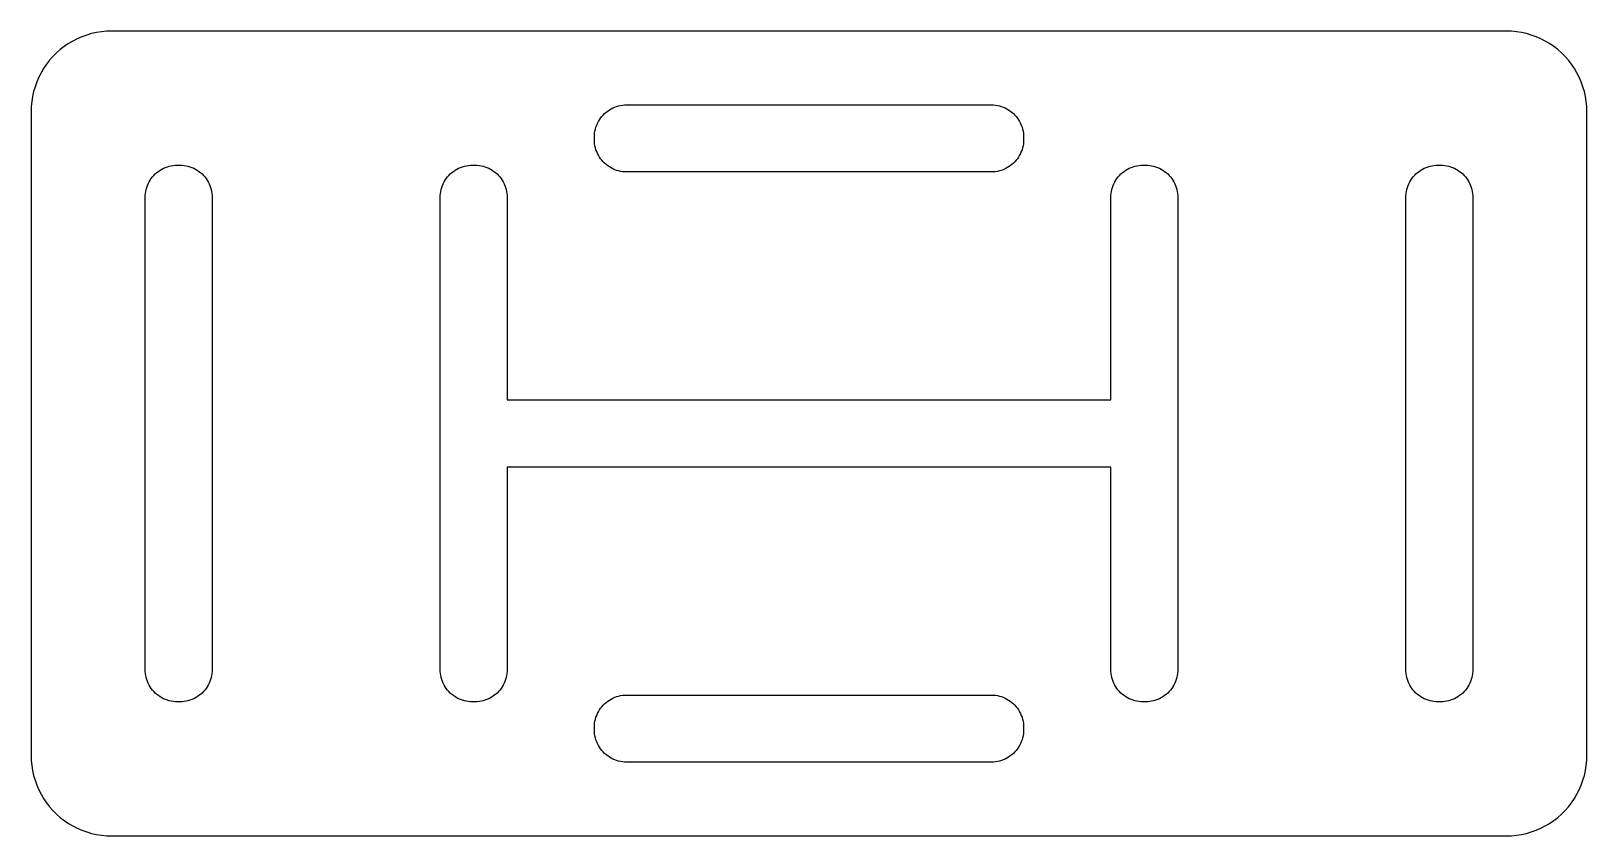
# Model space of a CAD drawing. Header units: metres. Extents: x -29 to 29, y -15 to 15.
import ezdxf

# ---------------------------------------------------------------- set-up
doc = ezdxf.new("R2010")
doc.units = ezdxf.units.M

msp = doc.modelspace()

# ---------------------------------------------------------------- linework, layer by layer
for p, q in [((-27.6075, 14.533), (-27.7634, 14.427)), ((-27.4453, 14.6289), (-27.6075, 14.533)), ((-27.2773, 14.7145), (-27.4453, 14.6289)), ((-27.1044, 14.7893), (-27.2773, 14.7145)), ((-26.927, 14.8532), (-27.1044, 14.7893)), ((-26.7461, 14.9057), (-26.927, 14.8532)), ((-26.5621, 14.9469), (-26.7461, 14.9057)), ((-26.376, 14.9763), (-26.5621, 14.9469)), ((-26.1884, 14.9941), (-26.376, 14.9763)), ((-26, 15), (-26.1884, 14.9941)), ((26, 15), (-26, 15)), ((26.1884, 14.9941), (26, 15)), ((26.376, 14.9763), (26.1884, 14.9941)), ((26.5621, 14.9469), (26.376, 14.9763)), ((26.7461, 14.9057), (26.5621, 14.9469)), ((26.927, 14.8532), (26.7461, 14.9057)), ((27.1044, 14.7893), (26.927, 14.8532)), ((27.2773, 14.7145), (27.1044, 14.7893)), ((27.4453, 14.6289), (27.2773, 14.7145)), ((27.6075, 14.533), (27.4453, 14.6289)), ((27.7634, 14.427), (27.6075, 14.533)), ((-28.1869, 14.0536), (-28.3115, 13.9123)), ((-28.0536, 14.1869), (-28.1869, 14.0536)), ((-27.9123, 14.3115), (-28.0536, 14.1869)), ((-27.7634, 14.427), (-27.9123, 14.3115)), ((27.9123, 14.3115), (27.7634, 14.427)), ((28.0536, 14.1869), (27.9123, 14.3115)), ((28.1869, 14.0536), (28.0536, 14.1869)), ((28.3115, 13.9123), (28.1869, 14.0536)), ((-28.6289, 13.4453), (-28.7145, 13.2773)), ((-28.533, 13.6075), (-28.6289, 13.4453)), ((-28.427, 13.7634), (-28.533, 13.6075)), ((-28.3115, 13.9123), (-28.427, 13.7634)), ((28.427, 13.7634), (28.3115, 13.9123)), ((28.533, 13.6075), (28.427, 13.7634)), ((28.6289, 13.4453), (28.533, 13.6075)), ((28.7145, 13.2773), (28.6289, 13.4453)), ((-28.8532, 12.927), (-28.9057, 12.7461)), ((-28.7893, 13.1044), (-28.8532, 12.927)), ((-28.7145, 13.2773), (-28.7893, 13.1044)), ((28.7893, 13.1044), (28.7145, 13.2773)), ((28.8532, 12.927), (28.7893, 13.1044)), ((28.9057, 12.7461), (28.8532, 12.927)), ((-28.9941, 12.1884), (-29, 12)), ((-28.9763, 12.376), (-28.9941, 12.1884)), ((-28.9469, 12.5621), (-28.9763, 12.376)), ((-28.9057, 12.7461), (-28.9469, 12.5621)), ((-7.24173, 12.1657), (-7.17081, 12.1913)), ((-7.17081, 12.1913), (-7.0984, 12.2123)), ((-7.0984, 12.2123), (-7.02484, 12.2287)), ((-7.02484, 12.2287), (-6.95038, 12.2405)), ((-6.95038, 12.2405), (-6.87534, 12.2476)), ((-6.87534, 12.2476), (-6.79999, 12.25)), ((-6.79999, 12.25), (6.79999, 12.25)), ((6.79999, 12.25), (6.87534, 12.2476)), ((6.87534, 12.2476), (6.95038, 12.2405)), ((6.95038, 12.2405), (7.02484, 12.2287)), ((7.02484, 12.2287), (7.0984, 12.2123)), ((7.0984, 12.2123), (7.17081, 12.1913)), ((7.17081, 12.1913), (7.24173, 12.1657)), ((28.9469, 12.5621), (28.9057, 12.7461)), ((28.9763, 12.376), (28.9469, 12.5621)), ((28.9941, 12.1884), (28.9763, 12.376)), ((29, 12), (28.9941, 12.1884)), ((-29, 12), (-29, -12)), ((-7.88577, 11.5609), (-7.85155, 11.6281)), ((-7.85155, 11.6281), (-7.81317, 11.693)), ((-7.81317, 11.693), (-7.7708, 11.7553)), ((-7.7708, 11.7553), (-7.72459, 11.8149)), ((-7.72459, 11.8149), (-7.67474, 11.8714)), ((-7.67474, 11.8714), (-7.62143, 11.9247)), ((-7.62143, 11.9247), (-7.5649, 11.9746)), ((-7.5649, 11.9746), (-7.50533, 12.0208)), ((-7.50533, 12.0208), (-7.44298, 12.0632)), ((-7.44298, 12.0632), (-7.37808, 12.1015)), ((-7.37808, 12.1015), (-7.31091, 12.1358)), ((-7.31091, 12.1358), (-7.24173, 12.1657)), ((7.24173, 12.1657), (7.31091, 12.1358)), ((7.31091, 12.1358), (7.37808, 12.1015)), ((7.37808, 12.1015), (7.44298, 12.0632)), ((7.44298, 12.0632), (7.50533, 12.0208)), ((7.50533, 12.0208), (7.5649, 11.9746)), ((7.5649, 11.9746), (7.62143, 11.9247)), ((7.62143, 11.9247), (7.67474, 11.8714)), ((7.67474, 11.8714), (7.72459, 11.8149)), ((7.72459, 11.8149), (7.7708, 11.7553)), ((7.7708, 11.7553), (7.81317, 11.693)), ((7.81317, 11.693), (7.85155, 11.6281)), ((7.85155, 11.6281), (7.88577, 11.5609)), ((29, -12), (29, 12)), ((-7.99998, 11.05), (-7.99762, 11.1253)), ((-7.99998, 10.95), (-7.99998, 11.05)), ((-7.99762, 11.1253), (-7.99052, 11.2004)), ((-7.99052, 11.2004), (-7.97873, 11.2748)), ((-7.97873, 11.2748), (-7.96228, 11.3484)), ((-7.96228, 11.3484), (-7.94125, 11.4208)), ((-7.94125, 11.4208), (-7.91571, 11.4917)), ((-7.91571, 11.4917), (-7.88577, 11.5609)), ((7.88577, 11.5609), (7.91571, 11.4917)), ((7.91571, 11.4917), (7.94125, 11.4208)), ((7.94125, 11.4208), (7.96228, 11.3484)), ((7.96228, 11.3484), (7.97873, 11.2748)), ((7.97873, 11.2748), (7.99052, 11.2004)), ((7.99052, 11.2004), (7.99762, 11.1253)), ((7.99762, 11.1253), (7.99998, 11.05)), ((7.99998, 11.05), (7.99998, 10.95)), ((-7.99762, 10.8747), (-7.99998, 10.95)), ((-7.99052, 10.7996), (-7.99762, 10.8747)), ((-7.97873, 10.7252), (-7.99052, 10.7996)), ((-7.96228, 10.6516), (-7.97873, 10.7252)), ((-7.94125, 10.5792), (-7.96228, 10.6516)), ((-7.91571, 10.5083), (-7.94125, 10.5792)), ((-7.88577, 10.4391), (-7.91571, 10.5083)), ((7.91571, 10.5083), (7.88577, 10.4391)), ((7.94125, 10.5792), (7.91571, 10.5083)), ((7.96228, 10.6516), (7.94125, 10.5792)), ((7.97873, 10.7252), (7.96228, 10.6516)), ((7.99052, 10.7996), (7.97873, 10.7252)), ((7.99762, 10.8747), (7.99052, 10.7996)), ((7.99998, 10.95), (7.99762, 10.8747)), ((-24.1281, 9.85155), (-24.0609, 9.88577)), ((-24.0609, 9.88577), (-23.9917, 9.91571)), ((-23.9917, 9.91571), (-23.9208, 9.94125)), ((-23.9208, 9.94125), (-23.8484, 9.96228)), ((-23.8484, 9.96228), (-23.7748, 9.97873)), ((-23.7748, 9.97873), (-23.7004, 9.99052)), ((-23.7004, 9.99052), (-23.6253, 9.99762)), ((-23.6253, 9.99762), (-23.55, 9.99998)), ((-23.55, 9.99998), (-23.45, 9.99998)), ((-23.45, 9.99998), (-23.3747, 9.99762)), ((-23.3747, 9.99762), (-23.2996, 9.99052)), ((-23.2996, 9.99052), (-23.2252, 9.97873)), ((-23.2252, 9.97873), (-23.1516, 9.96228)), ((-23.1516, 9.96228), (-23.0792, 9.94125)), ((-23.0792, 9.94125), (-23.0083, 9.91571)), ((-23.0083, 9.91571), (-22.9391, 9.88577)), ((-22.9391, 9.88577), (-22.8719, 9.85155)), ((-13.1281, 9.85155), (-13.0609, 9.88577)), ((-13.0609, 9.88577), (-12.9917, 9.91571)), ((-12.9917, 9.91571), (-12.9208, 9.94125)), ((-12.9208, 9.94125), (-12.8484, 9.96228)), ((-12.8484, 9.96228), (-12.7748, 9.97873)), ((-12.7748, 9.97873), (-12.7004, 9.99052)), ((-12.7004, 9.99052), (-12.6253, 9.99762)), ((-12.6253, 9.99762), (-12.55, 9.99998)), ((-12.55, 9.99998), (-12.45, 9.99998)), ((-12.45, 9.99998), (-12.3747, 9.99762)), ((-12.3747, 9.99762), (-12.2996, 9.99052)), ((-12.2996, 9.99052), (-12.2252, 9.97873)), ((-12.2252, 9.97873), (-12.1516, 9.96228)), ((-12.1516, 9.96228), (-12.0792, 9.94125)), ((-12.0792, 9.94125), (-12.0083, 9.91571)), ((-12.0083, 9.91571), (-11.9391, 9.88577)), ((-11.9391, 9.88577), (-11.8719, 9.85155)), ((-7.85155, 10.3719), (-7.88577, 10.4391)), ((-7.81317, 10.307), (-7.85155, 10.3719)), ((-7.7708, 10.2447), (-7.81317, 10.307)), ((-7.72459, 10.1851), (-7.7708, 10.2447)), ((-7.67474, 10.1286), (-7.72459, 10.1851)), ((-7.62143, 10.0753), (-7.67474, 10.1286)), ((-7.5649, 10.0254), (-7.62143, 10.0753)), ((-7.50533, 9.9792), (-7.5649, 10.0254)), ((-7.44298, 9.93683), (-7.50533, 9.9792)), ((-7.37808, 9.89845), (-7.44298, 9.93683)), ((-7.31091, 9.86423), (-7.37808, 9.89845)), ((-7.24173, 9.83429), (-7.31091, 9.86423)), ((7.31091, 9.86423), (7.24173, 9.83429)), ((7.37808, 9.89845), (7.31091, 9.86423)), ((7.44298, 9.93683), (7.37808, 9.89845)), ((7.50533, 9.9792), (7.44298, 9.93683)), ((7.5649, 10.0254), (7.50533, 9.9792)), ((7.62143, 10.0753), (7.5649, 10.0254)), ((7.67474, 10.1286), (7.62143, 10.0753)), ((7.72459, 10.1851), (7.67474, 10.1286)), ((7.7708, 10.2447), (7.72459, 10.1851)), ((7.81317, 10.307), (7.7708, 10.2447)), ((7.85155, 10.3719), (7.81317, 10.307)), ((7.88577, 10.4391), (7.85155, 10.3719)), ((11.8719, 9.85155), (11.9391, 9.88577)), ((11.9391, 9.88577), (12.0083, 9.91571)), ((12.0083, 9.91571), (12.0792, 9.94125)), ((12.0792, 9.94125), (12.1516, 9.96228)), ((12.1516, 9.96228), (12.2252, 9.97873)), ((12.2252, 9.97873), (12.2996, 9.99052)), ((12.2996, 9.99052), (12.3747, 9.99762)), ((12.3747, 9.99762), (12.45, 9.99998)), ((12.45, 9.99998), (12.55, 9.99998)), ((12.55, 9.99998), (12.6253, 9.99762)), ((12.6253, 9.99762), (12.7004, 9.99052)), ((12.7004, 9.99052), (12.7748, 9.97873)), ((12.7748, 9.97873), (12.8484, 9.96228)), ((12.8484, 9.96228), (12.9208, 9.94125)), ((12.9208, 9.94125), (12.9917, 9.91571)), ((12.9917, 9.91571), (13.0609, 9.88577)), ((13.0609, 9.88577), (13.1281, 9.85155)), ((22.8719, 9.85155), (22.9391, 9.88577)), ((22.9391, 9.88577), (23.0083, 9.91571)), ((23.0083, 9.91571), (23.0792, 9.94125)), ((23.0792, 9.94125), (23.1516, 9.96228)), ((23.1516, 9.96228), (23.2252, 9.97873)), ((23.2252, 9.97873), (23.2996, 9.99052)), ((23.2996, 9.99052), (23.3747, 9.99762)), ((23.3747, 9.99762), (23.45, 9.99998)), ((23.45, 9.99998), (23.55, 9.99998)), ((23.55, 9.99998), (23.6253, 9.99762)), ((23.6253, 9.99762), (23.7004, 9.99052)), ((23.7004, 9.99052), (23.7748, 9.97873)), ((23.7748, 9.97873), (23.8484, 9.96228)), ((23.8484, 9.96228), (23.9208, 9.94125)), ((23.9208, 9.94125), (23.9917, 9.91571)), ((23.9917, 9.91571), (24.0609, 9.88577)), ((24.0609, 9.88577), (24.1281, 9.85155)), ((-24.6657, 9.24173), (-24.6358, 9.31091)), ((-24.6358, 9.31091), (-24.6015, 9.37808)), ((-24.6015, 9.37808), (-24.5632, 9.44298)), ((-24.5632, 9.44298), (-24.5208, 9.50533)), ((-24.5208, 9.50533), (-24.4746, 9.5649)), ((-24.4746, 9.5649), (-24.4247, 9.62143)), ((-24.4247, 9.62143), (-24.3714, 9.67474)), ((-24.3714, 9.67474), (-24.3149, 9.72459)), ((-24.3149, 9.72459), (-24.2553, 9.7708)), ((-24.2553, 9.7708), (-24.193, 9.81317)), ((-24.193, 9.81317), (-24.1281, 9.85155)), ((-22.8719, 9.85155), (-22.807, 9.81317)), ((-22.807, 9.81317), (-22.7447, 9.7708)), ((-22.7447, 9.7708), (-22.6851, 9.72459)), ((-22.6851, 9.72459), (-22.6286, 9.67474)), ((-22.6286, 9.67474), (-22.5753, 9.62143)), ((-22.5753, 9.62143), (-22.5254, 9.5649)), ((-22.5254, 9.5649), (-22.4792, 9.50533)), ((-22.4792, 9.50533), (-22.4368, 9.44298)), ((-22.4368, 9.44298), (-22.3985, 9.37808)), ((-22.3985, 9.37808), (-22.3642, 9.31091)), ((-22.3642, 9.31091), (-22.3343, 9.24173)), ((-13.6657, 9.24173), (-13.6358, 9.31091)), ((-13.6358, 9.31091), (-13.6015, 9.37808)), ((-13.6015, 9.37808), (-13.5632, 9.44298)), ((-13.5632, 9.44298), (-13.5208, 9.50533)), ((-13.5208, 9.50533), (-13.4746, 9.5649)), ((-13.4746, 9.5649), (-13.4247, 9.62143)), ((-13.4247, 9.62143), (-13.3714, 9.67474)), ((-13.3714, 9.67474), (-13.3149, 9.72459)), ((-13.3149, 9.72459), (-13.2553, 9.7708)), ((-13.2553, 9.7708), (-13.193, 9.81317)), ((-13.193, 9.81317), (-13.1281, 9.85155)), ((-11.8719, 9.85155), (-11.807, 9.81317)), ((-11.807, 9.81317), (-11.7447, 9.7708)), ((-11.7447, 9.7708), (-11.6851, 9.72459)), ((-11.6851, 9.72459), (-11.6286, 9.67474)), ((-11.6286, 9.67474), (-11.5753, 9.62143)), ((-11.5753, 9.62143), (-11.5254, 9.5649)), ((-11.5254, 9.5649), (-11.4792, 9.50533)), ((-11.4792, 9.50533), (-11.4368, 9.44298)), ((-11.4368, 9.44298), (-11.3985, 9.37808)), ((-11.3985, 9.37808), (-11.3642, 9.31091)), ((-11.3642, 9.31091), (-11.3343, 9.24173)), ((-7.17081, 9.80875), (-7.24173, 9.83429)), ((-7.0984, 9.78772), (-7.17081, 9.80875)), ((-7.02484, 9.77127), (-7.0984, 9.78772)), ((-6.95038, 9.75948), (-7.02484, 9.77127)), ((-6.87534, 9.75238), (-6.95038, 9.75948)), ((-6.79999, 9.75002), (-6.87534, 9.75238)), ((6.79999, 9.75002), (-6.79999, 9.75002)), ((6.87534, 9.75238), (6.79999, 9.75002)), ((6.95038, 9.75948), (6.87534, 9.75238)), ((7.02484, 9.77127), (6.95038, 9.75948)), ((7.0984, 9.78772), (7.02484, 9.77127)), ((7.17081, 9.80875), (7.0984, 9.78772)), ((7.24173, 9.83429), (7.17081, 9.80875)), ((11.3343, 9.24173), (11.3642, 9.31091)), ((11.3642, 9.31091), (11.3985, 9.37808)), ((11.3985, 9.37808), (11.4368, 9.44298)), ((11.4368, 9.44298), (11.4792, 9.50533)), ((11.4792, 9.50533), (11.5254, 9.5649)), ((11.5254, 9.5649), (11.5753, 9.62143)), ((11.5753, 9.62143), (11.6286, 9.67474)), ((11.6286, 9.67474), (11.6851, 9.72459)), ((11.6851, 9.72459), (11.7447, 9.7708)), ((11.7447, 9.7708), (11.807, 9.81317)), ((11.807, 9.81317), (11.8719, 9.85155)), ((13.1281, 9.85155), (13.193, 9.81317)), ((13.193, 9.81317), (13.2553, 9.7708)), ((13.2553, 9.7708), (13.3149, 9.72459)), ((13.3149, 9.72459), (13.3714, 9.67474)), ((13.3714, 9.67474), (13.4247, 9.62143)), ((13.4247, 9.62143), (13.4746, 9.5649)), ((13.4746, 9.5649), (13.5208, 9.50533)), ((13.5208, 9.50533), (13.5632, 9.44298)), ((13.5632, 9.44298), (13.6015, 9.37808)), ((13.6015, 9.37808), (13.6358, 9.31091)), ((13.6358, 9.31091), (13.6657, 9.24173)), ((22.3343, 9.24173), (22.3642, 9.31091)), ((22.3642, 9.31091), (22.3985, 9.37808)), ((22.3985, 9.37808), (22.4368, 9.44298)), ((22.4368, 9.44298), (22.4792, 9.50533)), ((22.4792, 9.50533), (22.5254, 9.5649)), ((22.5254, 9.5649), (22.5753, 9.62143)), ((22.5753, 9.62143), (22.6286, 9.67474)), ((22.6286, 9.67474), (22.6851, 9.72459)), ((22.6851, 9.72459), (22.7447, 9.7708)), ((22.7447, 9.7708), (22.807, 9.81317)), ((22.807, 9.81317), (22.8719, 9.85155)), ((24.1281, 9.85155), (24.193, 9.81317)), ((24.193, 9.81317), (24.2553, 9.7708)), ((24.2553, 9.7708), (24.3149, 9.72459)), ((24.3149, 9.72459), (24.3714, 9.67474)), ((24.3714, 9.67474), (24.4247, 9.62143)), ((24.4247, 9.62143), (24.4746, 9.5649)), ((24.4746, 9.5649), (24.5208, 9.50533)), ((24.5208, 9.50533), (24.5632, 9.44298)), ((24.5632, 9.44298), (24.6015, 9.37808)), ((24.6015, 9.37808), (24.6358, 9.31091)), ((24.6358, 9.31091), (24.6657, 9.24173)), ((-24.75, 8.79999), (-24.7476, 8.87534)), ((-24.75, -8.79999), (-24.75, 8.79999)), ((-24.7476, 8.87534), (-24.7405, 8.95038)), ((-24.7405, 8.95038), (-24.7287, 9.02484)), ((-24.7287, 9.02484), (-24.7123, 9.0984)), ((-24.7123, 9.0984), (-24.6913, 9.17081)), ((-24.6913, 9.17081), (-24.6657, 9.24173)), ((-22.3343, 9.24173), (-22.3087, 9.17081)), ((-22.3087, 9.17081), (-22.2877, 9.0984)), ((-22.2877, 9.0984), (-22.2713, 9.02484)), ((-22.2713, 9.02484), (-22.2595, 8.95038)), ((-22.2595, 8.95038), (-22.2524, 8.87534)), ((-22.2524, 8.87534), (-22.25, 8.79999)), ((-22.25, 8.79999), (-22.25, -8.79999)), ((-13.75, 8.79999), (-13.7476, 8.87534)), ((-13.75, -8.79999), (-13.75, 8.79999)), ((-13.7476, 8.87534), (-13.7405, 8.95038)), ((-13.7405, 8.95038), (-13.7287, 9.02484)), ((-13.7287, 9.02484), (-13.7123, 9.0984)), ((-13.7123, 9.0984), (-13.6913, 9.17081)), ((-13.6913, 9.17081), (-13.6657, 9.24173)), ((-11.3343, 9.24173), (-11.3087, 9.17081)), ((-11.3087, 9.17081), (-11.2877, 9.0984)), ((-11.2877, 9.0984), (-11.2713, 9.02484)), ((-11.2713, 9.02484), (-11.2595, 8.95038)), ((-11.2595, 8.95038), (-11.2524, 8.87534)), ((-11.2524, 8.87534), (-11.25, 8.79999)), ((-11.25, 8.79999), (-11.25, 1.24998)), ((11.25, 8.79999), (11.2524, 8.87534)), ((11.25, 1.24998), (11.25, 8.79999)), ((11.2524, 8.87534), (11.2595, 8.95038)), ((11.2595, 8.95038), (11.2713, 9.02484)), ((11.2713, 9.02484), (11.2877, 9.0984)), ((11.2877, 9.0984), (11.3087, 9.17081)), ((11.3087, 9.17081), (11.3343, 9.24173)), ((13.6657, 9.24173), (13.6913, 9.17081)), ((13.6913, 9.17081), (13.7123, 9.0984)), ((13.7123, 9.0984), (13.7287, 9.02484)), ((13.7287, 9.02484), (13.7405, 8.95038)), ((13.7405, 8.95038), (13.7476, 8.87534)), ((13.7476, 8.87534), (13.75, 8.79999)), ((13.75, 8.79999), (13.75, -8.79999)), ((22.25, 8.79999), (22.2524, 8.87534)), ((22.25, -8.79999), (22.25, 8.79999)), ((22.2524, 8.87534), (22.2595, 8.95038)), ((22.2595, 8.95038), (22.2713, 9.02484)), ((22.2713, 9.02484), (22.2877, 9.0984)), ((22.2877, 9.0984), (22.3087, 9.17081)), ((22.3087, 9.17081), (22.3343, 9.24173)), ((24.6657, 9.24173), (24.6913, 9.17081)), ((24.6913, 9.17081), (24.7123, 9.0984)), ((24.7123, 9.0984), (24.7287, 9.02484)), ((24.7287, 9.02484), (24.7405, 8.95038)), ((24.7405, 8.95038), (24.7476, 8.87534)), ((24.7476, 8.87534), (24.75, 8.79999)), ((24.75, 8.79999), (24.75, -8.79999)), ((-11.25, 1.24998), (11.25, 1.24998)), ((11.25, -1.24998), (-11.25, -1.24998)), ((-11.25, -1.24998), (-11.25, -8.79999)), ((11.25, -8.79999), (11.25, -1.24998)), ((-24.7476, -8.87534), (-24.75, -8.79999)), ((-24.7405, -8.95038), (-24.7476, -8.87534)), ((-24.7287, -9.02484), (-24.7405, -8.95038)), ((-24.7123, -9.0984), (-24.7287, -9.02484)), ((-24.6913, -9.17081), (-24.7123, -9.0984)), ((-24.6657, -9.24173), (-24.6913, -9.17081)), ((-24.6358, -9.31091), (-24.6657, -9.24173)), ((-22.3343, -9.24173), (-22.3642, -9.31091)), ((-22.3087, -9.17081), (-22.3343, -9.24173)), ((-22.2877, -9.0984), (-22.3087, -9.17081)), ((-22.2713, -9.02484), (-22.2877, -9.0984)), ((-22.2595, -8.95038), (-22.2713, -9.02484)), ((-22.2524, -8.87534), (-22.2595, -8.95038)), ((-22.25, -8.79999), (-22.2524, -8.87534)), ((-13.7476, -8.87534), (-13.75, -8.79999)), ((-13.7405, -8.95038), (-13.7476, -8.87534)), ((-13.7287, -9.02484), (-13.7405, -8.95038)), ((-13.7123, -9.0984), (-13.7287, -9.02484)), ((-13.6913, -9.17081), (-13.7123, -9.0984)), ((-13.6657, -9.24173), (-13.6913, -9.17081)), ((-13.6358, -9.31091), (-13.6657, -9.24173)), ((-11.3343, -9.24173), (-11.3642, -9.31091)), ((-11.3087, -9.17081), (-11.3343, -9.24173)), ((-11.2877, -9.0984), (-11.3087, -9.17081)), ((-11.2713, -9.02484), (-11.2877, -9.0984)), ((-11.2595, -8.95038), (-11.2713, -9.02484)), ((-11.2524, -8.87534), (-11.2595, -8.95038)), ((-11.25, -8.79999), (-11.2524, -8.87534)), ((11.2524, -8.87534), (11.25, -8.79999)), ((11.2595, -8.95038), (11.2524, -8.87534)), ((11.2713, -9.02484), (11.2595, -8.95038)), ((11.2877, -9.0984), (11.2713, -9.02484)), ((11.3087, -9.17081), (11.2877, -9.0984)), ((11.3343, -9.24173), (11.3087, -9.17081)), ((11.3642, -9.31091), (11.3343, -9.24173)), ((13.6657, -9.24173), (13.6358, -9.31091)), ((13.6913, -9.17081), (13.6657, -9.24173)), ((13.7123, -9.0984), (13.6913, -9.17081)), ((13.7287, -9.02484), (13.7123, -9.0984)), ((13.7405, -8.95038), (13.7287, -9.02484)), ((13.7476, -8.87534), (13.7405, -8.95038)), ((13.75, -8.79999), (13.7476, -8.87534)), ((22.2524, -8.87534), (22.25, -8.79999)), ((22.2595, -8.95038), (22.2524, -8.87534)), ((22.2713, -9.02484), (22.2595, -8.95038)), ((22.2877, -9.0984), (22.2713, -9.02484)), ((22.3087, -9.17081), (22.2877, -9.0984)), ((22.3343, -9.24173), (22.3087, -9.17081)), ((22.3642, -9.31091), (22.3343, -9.24173)), ((24.6657, -9.24173), (24.6358, -9.31091)), ((24.6913, -9.17081), (24.6657, -9.24173)), ((24.7123, -9.0984), (24.6913, -9.17081)), ((24.7287, -9.02484), (24.7123, -9.0984)), ((24.7405, -8.95038), (24.7287, -9.02484)), ((24.7476, -8.87534), (24.7405, -8.95038)), ((24.75, -8.79999), (24.7476, -8.87534)), ((-24.6015, -9.37808), (-24.6358, -9.31091)), ((-24.5632, -9.44298), (-24.6015, -9.37808)), ((-24.5208, -9.50533), (-24.5632, -9.44298)), ((-24.4746, -9.5649), (-24.5208, -9.50533)), ((-24.4247, -9.62143), (-24.4746, -9.5649)), ((-24.3714, -9.67474), (-24.4247, -9.62143)), ((-24.3149, -9.72459), (-24.3714, -9.67474)), ((-24.2553, -9.7708), (-24.3149, -9.72459)), ((-24.193, -9.81317), (-24.2553, -9.7708)), ((-24.1281, -9.85155), (-24.193, -9.81317)), ((-24.0609, -9.88577), (-24.1281, -9.85155)), ((-22.8719, -9.85155), (-22.9391, -9.88577)), ((-22.807, -9.81317), (-22.8719, -9.85155)), ((-22.7447, -9.7708), (-22.807, -9.81317)), ((-22.6851, -9.72459), (-22.7447, -9.7708)), ((-22.6286, -9.67474), (-22.6851, -9.72459)), ((-22.5753, -9.62143), (-22.6286, -9.67474)), ((-22.5254, -9.5649), (-22.5753, -9.62143)), ((-22.4792, -9.50533), (-22.5254, -9.5649)), ((-22.4368, -9.44298), (-22.4792, -9.50533)), ((-22.3985, -9.37808), (-22.4368, -9.44298)), ((-22.3642, -9.31091), (-22.3985, -9.37808)), ((-13.6015, -9.37808), (-13.6358, -9.31091)), ((-13.5632, -9.44298), (-13.6015, -9.37808)), ((-13.5208, -9.50533), (-13.5632, -9.44298)), ((-13.4746, -9.5649), (-13.5208, -9.50533)), ((-13.4247, -9.62143), (-13.4746, -9.5649)), ((-13.3714, -9.67474), (-13.4247, -9.62143)), ((-13.3149, -9.72459), (-13.3714, -9.67474)), ((-13.2553, -9.7708), (-13.3149, -9.72459)), ((-13.193, -9.81317), (-13.2553, -9.7708)), ((-13.1281, -9.85155), (-13.193, -9.81317)), ((-13.0609, -9.88577), (-13.1281, -9.85155)), ((-11.8719, -9.85155), (-11.9391, -9.88577)), ((-11.807, -9.81317), (-11.8719, -9.85155)), ((-11.7447, -9.7708), (-11.807, -9.81317)), ((-11.6851, -9.72459), (-11.7447, -9.7708)), ((-11.6286, -9.67474), (-11.6851, -9.72459)), ((-11.5753, -9.62143), (-11.6286, -9.67474)), ((-11.5254, -9.5649), (-11.5753, -9.62143)), ((-11.4792, -9.50533), (-11.5254, -9.5649)), ((-11.4368, -9.44298), (-11.4792, -9.50533)), ((-11.3985, -9.37808), (-11.4368, -9.44298)), ((-11.3642, -9.31091), (-11.3985, -9.37808)), ((-7.31091, -9.86423), (-7.24173, -9.83429)), ((-7.24173, -9.83429), (-7.17081, -9.80875)), ((-7.17081, -9.80875), (-7.0984, -9.78772)), ((-7.0984, -9.78772), (-7.02484, -9.77127)), ((-7.02484, -9.77127), (-6.95038, -9.75948)), ((-6.95038, -9.75948), (-6.87534, -9.75238)), ((-6.87534, -9.75238), (-6.79999, -9.75002)), ((-6.79999, -9.75002), (6.79999, -9.75002)), ((6.79999, -9.75002), (6.87534, -9.75238)), ((6.87534, -9.75238), (6.95038, -9.75948)), ((6.95038, -9.75948), (7.02484, -9.77127)), ((7.02484, -9.77127), (7.0984, -9.78772)), ((7.0984, -9.78772), (7.17081, -9.80875)), ((7.17081, -9.80875), (7.24173, -9.83429)), ((7.24173, -9.83429), (7.31091, -9.86423)), ((11.3985, -9.37808), (11.3642, -9.31091)), ((11.4368, -9.44298), (11.3985, -9.37808)), ((11.4792, -9.50533), (11.4368, -9.44298)), ((11.5254, -9.5649), (11.4792, -9.50533)), ((11.5753, -9.62143), (11.5254, -9.5649)), ((11.6286, -9.67474), (11.5753, -9.62143)), ((11.6851, -9.72459), (11.6286, -9.67474)), ((11.7447, -9.7708), (11.6851, -9.72459)), ((11.807, -9.81317), (11.7447, -9.7708)), ((11.8719, -9.85155), (11.807, -9.81317)), ((11.9391, -9.88577), (11.8719, -9.85155)), ((13.1281, -9.85155), (13.0609, -9.88577)), ((13.193, -9.81317), (13.1281, -9.85155)), ((13.2553, -9.7708), (13.193, -9.81317)), ((13.3149, -9.72459), (13.2553, -9.7708)), ((13.3714, -9.67474), (13.3149, -9.72459)), ((13.4247, -9.62143), (13.3714, -9.67474)), ((13.4746, -9.5649), (13.4247, -9.62143)), ((13.5208, -9.50533), (13.4746, -9.5649)), ((13.5632, -9.44298), (13.5208, -9.50533)), ((13.6015, -9.37808), (13.5632, -9.44298)), ((13.6358, -9.31091), (13.6015, -9.37808)), ((22.3985, -9.37808), (22.3642, -9.31091)), ((22.4368, -9.44298), (22.3985, -9.37808)), ((22.4792, -9.50533), (22.4368, -9.44298)), ((22.5254, -9.5649), (22.4792, -9.50533)), ((22.5753, -9.62143), (22.5254, -9.5649)), ((22.6286, -9.67474), (22.5753, -9.62143)), ((22.6851, -9.72459), (22.6286, -9.67474)), ((22.7447, -9.7708), (22.6851, -9.72459)), ((22.807, -9.81317), (22.7447, -9.7708)), ((22.8719, -9.85155), (22.807, -9.81317)), ((22.9391, -9.88577), (22.8719, -9.85155)), ((24.1281, -9.85155), (24.0609, -9.88577)), ((24.193, -9.81317), (24.1281, -9.85155)), ((24.2553, -9.7708), (24.193, -9.81317)), ((24.3149, -9.72459), (24.2553, -9.7708)), ((24.3714, -9.67474), (24.3149, -9.72459)), ((24.4247, -9.62143), (24.3714, -9.67474)), ((24.4746, -9.5649), (24.4247, -9.62143)), ((24.5208, -9.50533), (24.4746, -9.5649)), ((24.5632, -9.44298), (24.5208, -9.50533)), ((24.6015, -9.37808), (24.5632, -9.44298)), ((24.6358, -9.31091), (24.6015, -9.37808)), ((-23.9917, -9.91571), (-24.0609, -9.88577)), ((-23.9208, -9.94125), (-23.9917, -9.91571)), ((-23.8484, -9.96228), (-23.9208, -9.94125)), ((-23.7748, -9.97873), (-23.8484, -9.96228)), ((-23.7004, -9.99052), (-23.7748, -9.97873)), ((-23.6253, -9.99762), (-23.7004, -9.99052)), ((-23.55, -9.99998), (-23.6253, -9.99762)), ((-23.45, -9.99998), (-23.55, -9.99998)), ((-23.3747, -9.99762), (-23.45, -9.99998)), ((-23.2996, -9.99052), (-23.3747, -9.99762)), ((-23.2252, -9.97873), (-23.2996, -9.99052)), ((-23.1516, -9.96228), (-23.2252, -9.97873)), ((-23.0792, -9.94125), (-23.1516, -9.96228)), ((-23.0083, -9.91571), (-23.0792, -9.94125)), ((-22.9391, -9.88577), (-23.0083, -9.91571)), ((-12.9917, -9.91571), (-13.0609, -9.88577)), ((-12.9208, -9.94125), (-12.9917, -9.91571)), ((-12.8484, -9.96228), (-12.9208, -9.94125)), ((-12.7748, -9.97873), (-12.8484, -9.96228)), ((-12.7004, -9.99052), (-12.7748, -9.97873)), ((-12.6253, -9.99762), (-12.7004, -9.99052)), ((-12.55, -9.99998), (-12.6253, -9.99762)), ((-12.45, -9.99998), (-12.55, -9.99998)), ((-12.3747, -9.99762), (-12.45, -9.99998)), ((-12.2996, -9.99052), (-12.3747, -9.99762)), ((-12.2252, -9.97873), (-12.2996, -9.99052)), ((-12.1516, -9.96228), (-12.2252, -9.97873)), ((-12.0792, -9.94125), (-12.1516, -9.96228)), ((-12.0083, -9.91571), (-12.0792, -9.94125)), ((-11.9391, -9.88577), (-12.0083, -9.91571)), ((-7.91571, -10.5083), (-7.88577, -10.4391)), ((-7.88577, -10.4391), (-7.85155, -10.3719)), ((-7.85155, -10.3719), (-7.81317, -10.307)), ((-7.81317, -10.307), (-7.7708, -10.2447)), ((-7.7708, -10.2447), (-7.72459, -10.1851)), ((-7.72459, -10.1851), (-7.67474, -10.1286)), ((-7.67474, -10.1286), (-7.62143, -10.0753)), ((-7.62143, -10.0753), (-7.5649, -10.0254)), ((-7.5649, -10.0254), (-7.50533, -9.9792)), ((-7.50533, -9.9792), (-7.44298, -9.93683)), ((-7.44298, -9.93683), (-7.37808, -9.89845)), ((-7.37808, -9.89845), (-7.31091, -9.86423)), ((7.31091, -9.86423), (7.37808, -9.89845)), ((7.37808, -9.89845), (7.44298, -9.93683)), ((7.44298, -9.93683), (7.50533, -9.9792)), ((7.50533, -9.9792), (7.5649, -10.0254)), ((7.5649, -10.0254), (7.62143, -10.0753)), ((7.62143, -10.0753), (7.67474, -10.1286)), ((7.67474, -10.1286), (7.72459, -10.1851)), ((7.72459, -10.1851), (7.7708, -10.2447)), ((7.7708, -10.2447), (7.81317, -10.307)), ((7.81317, -10.307), (7.85155, -10.3719)), ((7.85155, -10.3719), (7.88577, -10.4391)), ((7.88577, -10.4391), (7.91571, -10.5083)), ((12.0083, -9.91571), (11.9391, -9.88577)), ((12.0792, -9.94125), (12.0083, -9.91571)), ((12.1516, -9.96228), (12.0792, -9.94125)), ((12.2252, -9.97873), (12.1516, -9.96228)), ((12.2996, -9.99052), (12.2252, -9.97873)), ((12.3747, -9.99762), (12.2996, -9.99052)), ((12.45, -9.99998), (12.3747, -9.99762)), ((12.55, -9.99998), (12.45, -9.99998)), ((12.6253, -9.99762), (12.55, -9.99998)), ((12.7004, -9.99052), (12.6253, -9.99762)), ((12.7748, -9.97873), (12.7004, -9.99052)), ((12.8484, -9.96228), (12.7748, -9.97873)), ((12.9208, -9.94125), (12.8484, -9.96228)), ((12.9917, -9.91571), (12.9208, -9.94125)), ((13.0609, -9.88577), (12.9917, -9.91571)), ((23.0083, -9.91571), (22.9391, -9.88577)), ((23.0792, -9.94125), (23.0083, -9.91571)), ((23.1516, -9.96228), (23.0792, -9.94125)), ((23.2252, -9.97873), (23.1516, -9.96228)), ((23.2996, -9.99052), (23.2252, -9.97873)), ((23.3747, -9.99762), (23.2996, -9.99052)), ((23.45, -9.99998), (23.3747, -9.99762)), ((23.55, -9.99998), (23.45, -9.99998)), ((23.6253, -9.99762), (23.55, -9.99998)), ((23.7004, -9.99052), (23.6253, -9.99762)), ((23.7748, -9.97873), (23.7004, -9.99052)), ((23.8484, -9.96228), (23.7748, -9.97873)), ((23.9208, -9.94125), (23.8484, -9.96228)), ((23.9917, -9.91571), (23.9208, -9.94125)), ((24.0609, -9.88577), (23.9917, -9.91571)), ((-7.99998, -10.95), (-7.99762, -10.8747)), ((-7.99998, -11.05), (-7.99998, -10.95)), ((-7.99762, -10.8747), (-7.99052, -10.7996)), ((-7.99052, -10.7996), (-7.97873, -10.7252)), ((-7.97873, -10.7252), (-7.96228, -10.6516)), ((-7.96228, -10.6516), (-7.94125, -10.5792)), ((-7.94125, -10.5792), (-7.91571, -10.5083)), ((7.91571, -10.5083), (7.94125, -10.5792)), ((7.94125, -10.5792), (7.96228, -10.6516)), ((7.96228, -10.6516), (7.97873, -10.7252)), ((7.97873, -10.7252), (7.99052, -10.7996)), ((7.99052, -10.7996), (7.99762, -10.8747)), ((7.99762, -10.8747), (7.99998, -10.95)), ((7.99998, -10.95), (7.99998, -11.05)), ((-7.99762, -11.1253), (-7.99998, -11.05)), ((-7.99052, -11.2004), (-7.99762, -11.1253)), ((-7.97873, -11.2748), (-7.99052, -11.2004)), ((-7.96228, -11.3484), (-7.97873, -11.2748)), ((-7.94125, -11.4208), (-7.96228, -11.3484)), ((-7.91571, -11.4917), (-7.94125, -11.4208)), ((-7.88577, -11.5609), (-7.91571, -11.4917)), ((-7.85155, -11.6281), (-7.88577, -11.5609)), ((7.88577, -11.5609), (7.85155, -11.6281)), ((7.91571, -11.4917), (7.88577, -11.5609)), ((7.94125, -11.4208), (7.91571, -11.4917)), ((7.96228, -11.3484), (7.94125, -11.4208)), ((7.97873, -11.2748), (7.96228, -11.3484)), ((7.99052, -11.2004), (7.97873, -11.2748)), ((7.99762, -11.1253), (7.99052, -11.2004)), ((7.99998, -11.05), (7.99762, -11.1253)), ((-29, -12), (-28.9941, -12.1884)), ((-7.81317, -11.693), (-7.85155, -11.6281)), ((-7.7708, -11.7553), (-7.81317, -11.693)), ((-7.72459, -11.8149), (-7.7708, -11.7553)), ((-7.67474, -11.8714), (-7.72459, -11.8149)), ((-7.62143, -11.9247), (-7.67474, -11.8714)), ((-7.5649, -11.9746), (-7.62143, -11.9247)), ((-7.50533, -12.0208), (-7.5649, -11.9746)), ((-7.44298, -12.0632), (-7.50533, -12.0208)), ((-7.37808, -12.1015), (-7.44298, -12.0632)), ((-7.31091, -12.1358), (-7.37808, -12.1015)), ((-7.24173, -12.1657), (-7.31091, -12.1358)), ((-7.17081, -12.1913), (-7.24173, -12.1657)), ((7.24173, -12.1657), (7.17081, -12.1913)), ((7.31091, -12.1358), (7.24173, -12.1657)), ((7.37808, -12.1015), (7.31091, -12.1358)), ((7.44298, -12.0632), (7.37808, -12.1015)), ((7.50533, -12.0208), (7.44298, -12.0632)), ((7.5649, -11.9746), (7.50533, -12.0208)), ((7.62143, -11.9247), (7.5649, -11.9746)), ((7.67474, -11.8714), (7.62143, -11.9247)), ((7.72459, -11.8149), (7.67474, -11.8714)), ((7.7708, -11.7553), (7.72459, -11.8149)), ((7.81317, -11.693), (7.7708, -11.7553)), ((7.85155, -11.6281), (7.81317, -11.693)), ((28.9941, -12.1884), (29, -12)), ((-28.9941, -12.1884), (-28.9763, -12.376)), ((-28.9763, -12.376), (-28.9469, -12.5621)), ((-28.9469, -12.5621), (-28.9057, -12.7461)), ((-28.9057, -12.7461), (-28.8532, -12.927)), ((-7.0984, -12.2123), (-7.17081, -12.1913)), ((-7.02484, -12.2287), (-7.0984, -12.2123)), ((-6.95038, -12.2405), (-7.02484, -12.2287)), ((-6.87534, -12.2476), (-6.95038, -12.2405)), ((-6.79999, -12.25), (-6.87534, -12.2476)), ((6.79999, -12.25), (-6.79999, -12.25)), ((6.87534, -12.2476), (6.79999, -12.25)), ((6.95038, -12.2405), (6.87534, -12.2476)), ((7.02484, -12.2287), (6.95038, -12.2405)), ((7.0984, -12.2123), (7.02484, -12.2287)), ((7.17081, -12.1913), (7.0984, -12.2123)), ((28.8532, -12.927), (28.9057, -12.7461)), ((28.9057, -12.7461), (28.9469, -12.5621)), ((28.9469, -12.5621), (28.9763, -12.376)), ((28.9763, -12.376), (28.9941, -12.1884)), ((-28.8532, -12.927), (-28.7893, -13.1044)), ((-28.7893, -13.1044), (-28.7145, -13.2773)), ((-28.7145, -13.2773), (-28.6289, -13.4453)), ((28.6289, -13.4453), (28.7145, -13.2773)), ((28.7145, -13.2773), (28.7893, -13.1044)), ((28.7893, -13.1044), (28.8532, -12.927)), ((-28.6289, -13.4453), (-28.533, -13.6075)), ((-28.533, -13.6075), (-28.427, -13.7634)), ((-28.427, -13.7634), (-28.3115, -13.9123)), ((-28.3115, -13.9123), (-28.1869, -14.0536)), ((28.1869, -14.0536), (28.3115, -13.9123)), ((28.3115, -13.9123), (28.427, -13.7634)), ((28.427, -13.7634), (28.533, -13.6075)), ((28.533, -13.6075), (28.6289, -13.4453)), ((-28.1869, -14.0536), (-28.0536, -14.1869)), ((-28.0536, -14.1869), (-27.9123, -14.3115)), ((-27.9123, -14.3115), (-27.7634, -14.427)), ((-27.7634, -14.427), (-27.6075, -14.533)), ((27.6075, -14.533), (27.7634, -14.427)), ((27.7634, -14.427), (27.9123, -14.3115)), ((27.9123, -14.3115), (28.0536, -14.1869)), ((28.0536, -14.1869), (28.1869, -14.0536)), ((-27.6075, -14.533), (-27.4453, -14.6289)), ((-27.4453, -14.6289), (-27.2773, -14.7145)), ((-27.2773, -14.7145), (-27.1044, -14.7893)), ((-27.1044, -14.7893), (-26.927, -14.8532)), ((-26.927, -14.8532), (-26.7461, -14.9057)), ((-26.7461, -14.9057), (-26.5621, -14.9469)), ((-26.5621, -14.9469), (-26.376, -14.9763)), ((-26.376, -14.9763), (-26.1884, -14.9941)), ((-26.1884, -14.9941), (-26, -15)), ((-26, -15), (26, -15)), ((26, -15), (26.1884, -14.9941)), ((26.1884, -14.9941), (26.376, -14.9763)), ((26.376, -14.9763), (26.5621, -14.9469)), ((26.5621, -14.9469), (26.7461, -14.9057)), ((26.7461, -14.9057), (26.927, -14.8532)), ((26.927, -14.8532), (27.1044, -14.7893)), ((27.1044, -14.7893), (27.2773, -14.7145)), ((27.2773, -14.7145), (27.4453, -14.6289)), ((27.4453, -14.6289), (27.6075, -14.533))]:
    msp.add_line(p, q)

doc.saveas('drawing.dxf')
